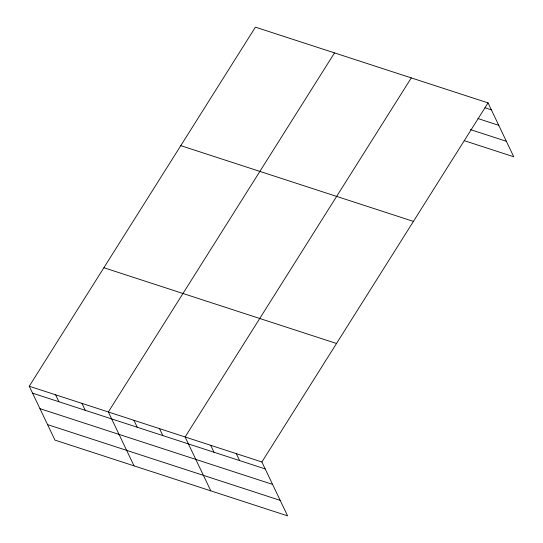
<?xml version="1.0" encoding="UTF-8"?>
<svg xmlns="http://www.w3.org/2000/svg" width="543" height="543" viewBox="0 0 543 543"><rect width="100%" height="100%" fill="white"/><g stroke="black" fill="none" stroke-linecap="round" stroke-linejoin="round"><path stroke-width="0.81" d="M29.247 386.222L261.882 461.978L287.58 515.85L54.945 440.101L29.247 386.222L255.42 27.15L488.055 102.898L513.753 156.778L464.17 140.63M334.515 52.902L108.342 411.981L134.04 465.853M411.289 77.9L185.109 436.979L210.806 490.852M261.882 461.978L488.055 102.898M484.96 107.745L491.361 109.829M477.955 118.55L498.745 125.324M470.374 129.567L506.361 141.282M180.785 145.646L413.413 221.395M103.889 267.733L336.517 343.481M32.553 393.159L265.188 468.908M39.944 408.648L272.572 484.397M47.56 424.606L280.188 500.361M236.293 453.643L239.599 460.573M210.704 445.308L214.01 452.244M159.52 428.644L162.825 435.574M133.931 420.309L137.236 427.246M81.979 403.395L85.285 410.325M55.617 394.809L58.922 401.739"/></g></svg>
